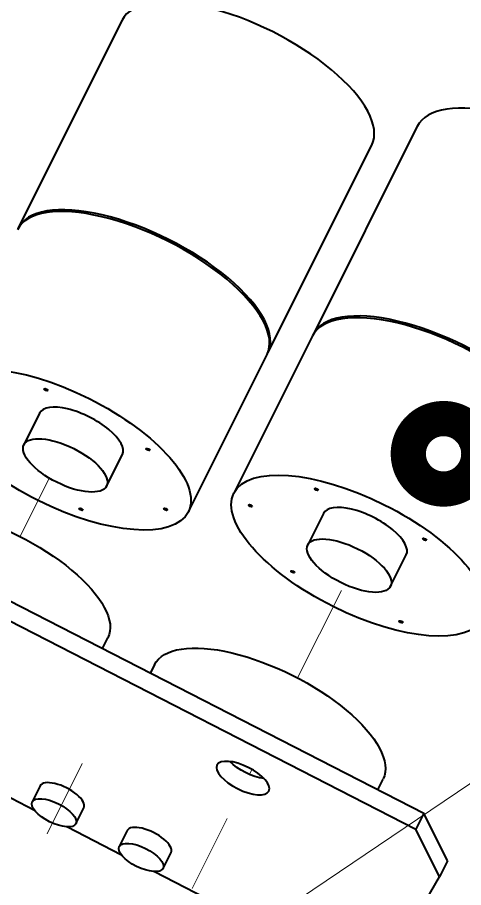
# Model space of a CAD drawing. Header units: inches. Extents: x 0 to 11, y 0 to 8.5.
# Drawn here: x 3.832 to 4.402, y 5.777 to 6.888 of the extents above; entities that cross this region are included whole.
import ezdxf

# ---------------------------------------------------------------- set-up
doc = ezdxf.new("R2010")
doc.units = ezdxf.units.IN
doc.header["$LTSCALE"] = 0.5
doc.header["$MEASUREMENT"] = 0
doc.linetypes.add('ONS_PHANTOM', pattern=[0.5, 0.25, -0.05, 0.05, -0.05, 0.05, -0.05])
for name, color, linetype, lineweight in [('ANNOTATION_LINES', 7, 'Continuous', 13), ('EXPLODE_LINES', 7, 'ONS_PHANTOM', 13), ('Visible', 7, 'Continuous', 40)]:
    doc.layers.add(name, color=color, linetype=linetype, lineweight=lineweight)

# ---------------------------------------------------------------- blocks, each defined once
blk = doc.blocks.new('_DotMediumOnshape')
at = {"color": 0, "lineweight": -2, "const_width": 0.5}
blk.add_lwpolyline([(-0.125, 0, 1), (0.125, 0, 1)], format="xyb", close=True, dxfattribs=at)

msp = doc.modelspace()

# ---------------------------------------------------------------- linework, layer by layer
at = {"layer": 'ANNOTATION_LINES', "color": 7}
for p, q in [((4.3967, 6.34069, -0.56228), (5.76403, 6.97852, 0.56228)), ((3.90329, 5.56847, -0.20834), (5.08211, 6.36355, 0.20834))]:
    msp.add_line(p, q, dxfattribs=at)
at = {"layer": 'EXPLODE_LINES'}
for p, q in [((3.83558, 6.22559), (3.87287, 6.30016)), ((4.18991, 6.04507), (4.24969, 6.16464)), ((3.68033, 5.46613), (3.9238, 5.95307)), ((4.12837, 5.922), (4.13157, 5.92839)), ((3.95487, 5.57499), (4.11213, 5.88951))]:
    msp.add_line(p, q, dxfattribs=at)
at = {"layer": 'Visible'}
for p, q in [((3.96594, 6.88465), (3.83334, 6.61945)), ((4.34278, 6.74918), (4.21018, 6.48398)), ((4.15202, 6.46011), (4.28462, 6.72531)), ((4.20909, 6.48179), (4.10864, 6.28088)), ((4.05047, 6.25702), (4.15093, 6.45793)), ((3.86061, 6.38299), (3.84052, 6.34281)), ((3.94616, 6.28999), (3.96625, 6.33017)), ((4.22304, 6.25504), (4.20295, 6.21486)), ((3.61778, 6.24842), (4.351, 5.87231)), ((3.60758, 6.22801), (4.34079, 5.85189)), ((4.30859, 6.16204), (4.32868, 6.20222)), ((3.94098, 6.08263), (3.9478, 6.09627)), ((4.00727, 6.06201), (4.00194, 6.05136)), ((3.85415, 5.87608), (3.78402, 5.91205)), ((4.29225, 5.90244), (4.29909, 5.9161)), ((3.86126, 5.90739), (3.85105, 5.88697)), ((3.90695, 5.85902), (3.91716, 5.87944)), ((4.351, 5.87231), (4.34079, 5.85189)), ((4.38124, 5.81179), (4.351, 5.87231)), ((3.96534, 5.81904), (3.89521, 5.85501)), ((3.97245, 5.85035), (3.96224, 5.82994)), ((4.37104, 5.79137), (4.34079, 5.85189)), ((4.01814, 5.80199), (4.02835, 5.8224)), ((4.38124, 5.81179), (4.37104, 5.79137)), ((4.29039, 5.6523), (4.0064, 5.79798)), ((4.29039, 5.6523), (4.37104, 5.79137))]:
    msp.add_line(p, q, dxfattribs=at)
for centre, major_axis, start_param, end_param in [((4.12528, 6.80498), (0.15934, -0.07967), 12.5663706, 15.7079633), ((4.50213, 6.6695), (0.15934, -0.07967), 0, 3.1415927), ((3.99159, 6.5376), (0.15934, -0.07967), 0, 3.1415927), ((3.99268, 6.53978), (0.15934, -0.07967), 12.5495994, 15.7247344), ((4.36843, 6.40212), (0.15934, -0.07967), 0, 3.1415927), ((4.36953, 6.4043), (0.15934, -0.07967), 12.5495994, 15.7247344), ((3.91343, 6.35658), (0.05282, -0.02641), 0, 3.1415927), ((4.27586, 6.22863), (0.05282, -0.02641), 12.5663706, 15.7079633), ((3.88921, 5.89341), (0.02795, -0.01398), 12.5663706, 15.7079633), ((4.0004, 5.83637), (0.02795, -0.01398), 12.5663706, 15.7079633)]:
    msp.add_ellipse(centre, major_axis=major_axis, ratio=0.4082483, start_param=start_param, end_param=end_param, dxfattribs=at)
for centre, major_axis in [((3.89113, 6.33669), (0.15934, -0.07967)), ((3.86879, 6.41297), (0.00224, -0.00112)), ((3.89334, 6.3164), (0.05282, -0.02641)), ((3.99901, 6.33669), (0.00224, -0.00112)), ((4.26798, 6.20121), (0.15934, -0.07967)), ((4.214, 6.2857), (0.00224, -0.00112)), ((4.12981, 6.26503), (0.00224, -0.00112)), ((3.91347, 6.26041), (0.00224, -0.00112)), ((4.02135, 6.26041), (0.00224, -0.00112)), ((4.25577, 6.18845), (0.05282, -0.02641)), ((4.35217, 6.22189), (0.00224, -0.00112)), ((4.18379, 6.18054), (0.00224, -0.00112)), ((4.32196, 6.11673), (0.00224, -0.00112)), ((3.879, 5.873), (0.02795, -0.01398)), ((3.99019, 5.81596), (0.02795, -0.01398))]:
    msp.add_ellipse(centre, major_axis=major_axis, ratio=0.4082483, dxfattribs=at)
at = {"layer": 'Visible', "extrusion": (0, 0, -1)}
for centre, major_axis, start_param, end_param in [((3.80432, 6.16801), (-0.14348, 0.07174), 12.5663706, 15.7079633), ((4.15318, 5.98906), (-0.14591, 0.07295), 12.5663706, 15.7079633), ((4.1304, 5.93774), (-0.03316, 0.01658), 10.2788058, 11.7123427)]:
    msp.add_ellipse(centre, major_axis=major_axis, ratio=0.4082483, start_param=start_param, end_param=end_param, dxfattribs=at)
msp.add_ellipse((4.1202, 5.91733), major_axis=(-0.03316, 0.01658), ratio=0.4082483, dxfattribs=at)

# ---------------------------------------------------------------- block references
at = {"layer": 'ANNOTATION_LINES', "color": 7, "xscale": 0.18, "yscale": 0.18, "zscale": 0.18, "rotation": 205.0079259055355}
msp.add_blockref('_DotMediumOnshape', (4.37631, 6.33118), dxfattribs=at)

doc.saveas('drawing.dxf')
